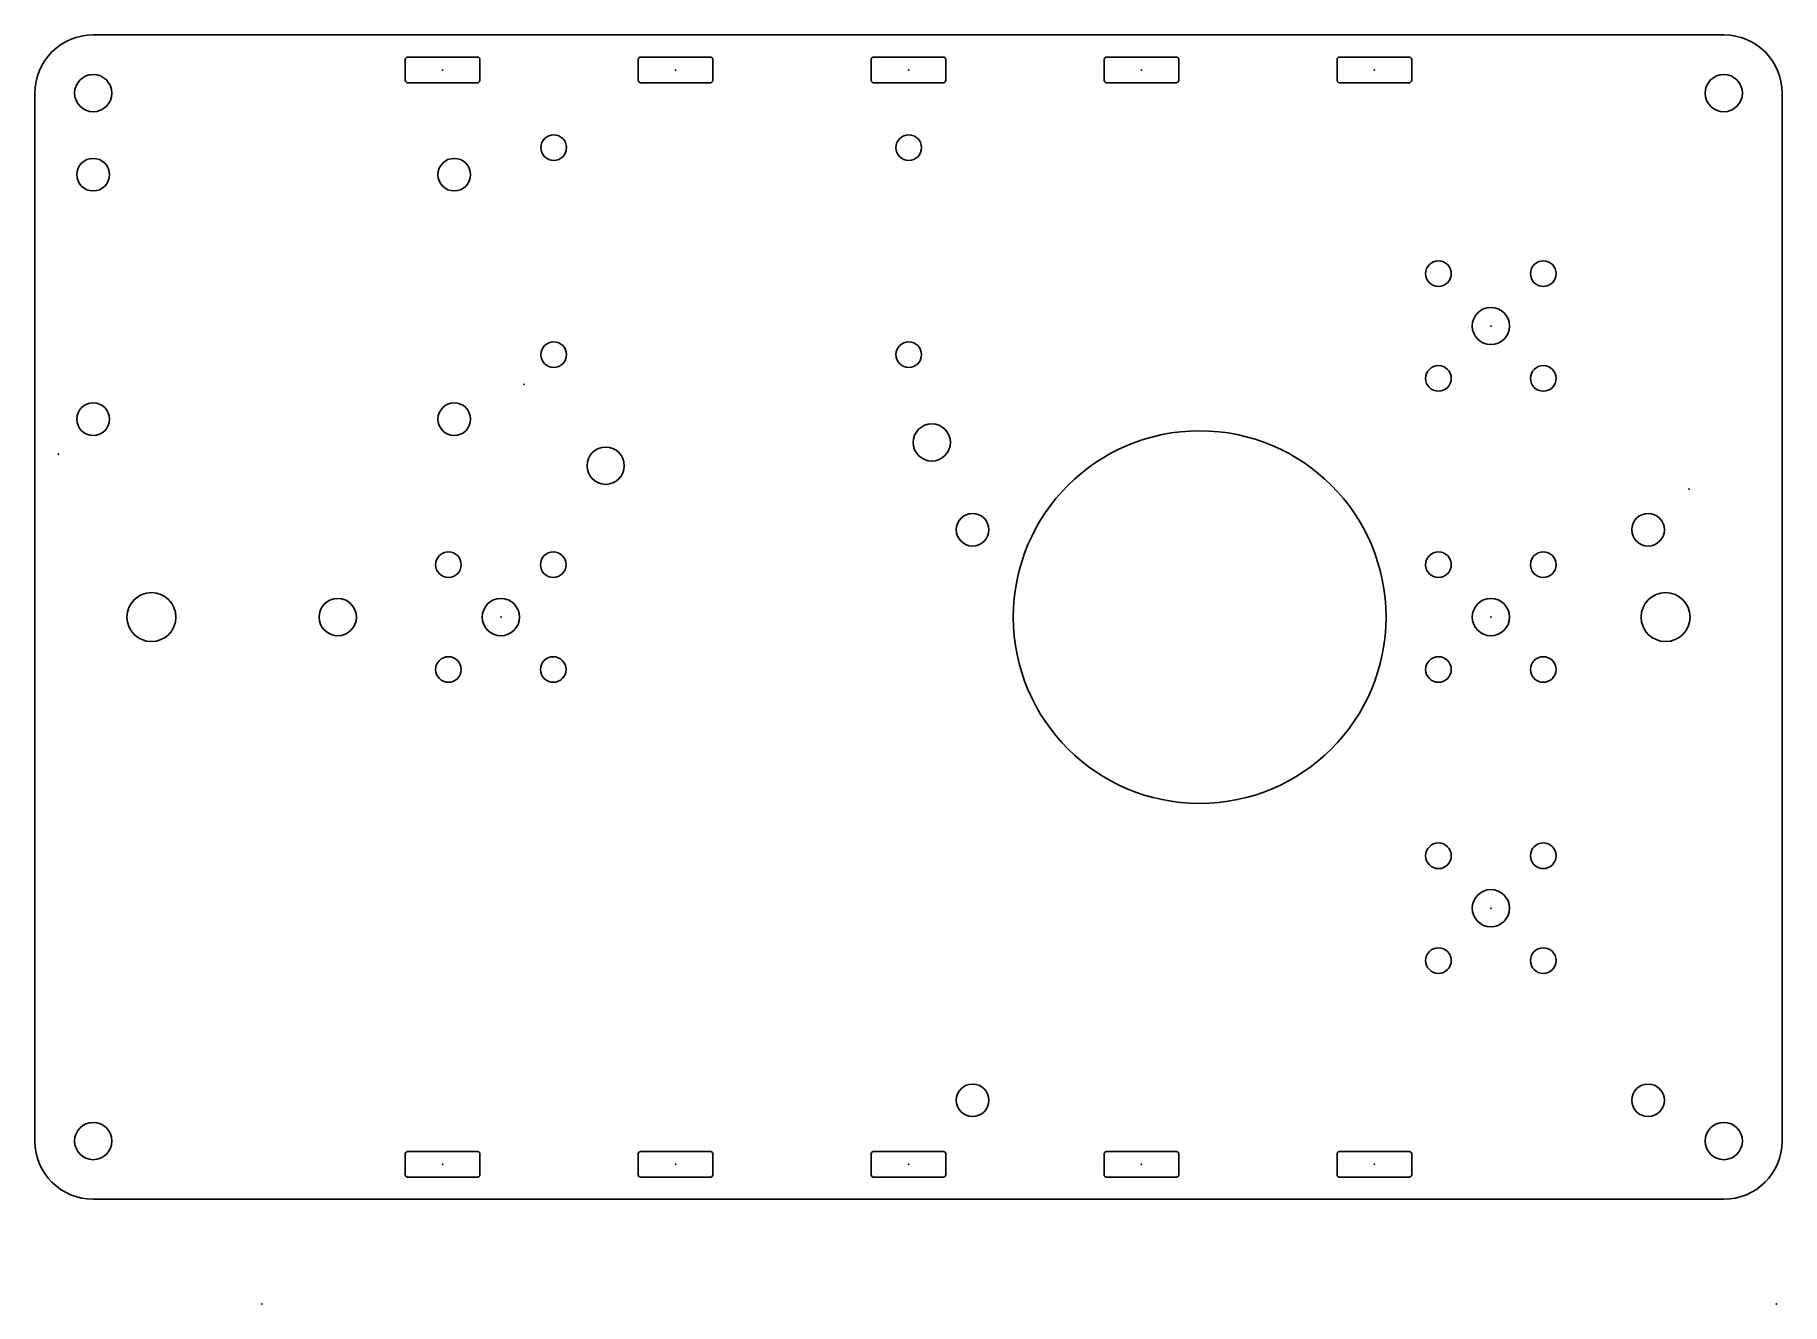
# Model space of a CAD drawing. Extents: x 0 to 150, y -9 to 100.
import ezdxf

# ---------------------------------------------------------------- set-up
doc = ezdxf.new("R2010")
doc.units = 0
doc.layers.add('20', color=7, linetype='CONTINUOUS')
doc.layers.add('23', color=7, linetype='CONTINUOUS')

msp = doc.modelspace()

# ---------------------------------------------------------------- linework, layer by layer
at = {"layer": '20'}
for p, q in [((5, 100), (145, 100)), ((31.8, 96.1), (31.8, 97.9)), ((32, 98.1), (38, 98.1)), ((38.2, 97.9), (38.2, 96.1)), ((51.8, 96.1), (51.8, 97.9)), ((52, 98.1), (58, 98.1)), ((58.2, 97.9), (58.2, 96.1)), ((71.8, 96.1), (71.8, 97.9)), ((72, 98.1), (78, 98.1)), ((78.2, 97.9), (78.2, 96.1)), ((91.8, 96.1), (91.8, 97.9)), ((92, 98.1), (98, 98.1)), ((98.2, 97.9), (98.2, 96.1)), ((111.8, 96.1), (111.8, 97.9)), ((112, 98.1), (118, 98.1)), ((118.2, 97.9), (118.2, 96.1)), ((0, 5), (0, 95)), ((38, 95.9), (32, 95.9)), ((58, 95.9), (52, 95.9)), ((78, 95.9), (72, 95.9)), ((98, 95.9), (92, 95.9)), ((118, 95.9), (112, 95.9)), ((150, 95), (150, 5)), ((31.8, 2.1), (31.8, 3.9)), ((32, 4.1), (38, 4.1)), ((38.2, 3.9), (38.2, 2.1)), ((51.8, 2.1), (51.8, 3.9)), ((52, 4.1), (58, 4.1)), ((58.2, 3.9), (58.2, 2.1)), ((71.8, 2.1), (71.8, 3.9)), ((72, 4.1), (78, 4.1)), ((78.2, 3.9), (78.2, 2.1)), ((91.8, 2.1), (91.8, 3.9)), ((92, 4.1), (98, 4.1)), ((98.2, 3.9), (98.2, 2.1)), ((111.8, 2.1), (111.8, 3.9)), ((112, 4.1), (118, 4.1)), ((118.2, 3.9), (118.2, 2.1)), ((38, 1.9), (32, 1.9)), ((58, 1.9), (52, 1.9)), ((78, 1.9), (72, 1.9)), ((98, 1.9), (92, 1.9)), ((118, 1.9), (112, 1.9)), ((145, 0), (5, 0))]:
    msp.add_line(p, q, dxfattribs=at)
for centre, radius in [((5, 95), 1.6), ((145, 95), 1.6), ((44.54, 90.32), 1.1), ((75.02, 90.32), 1.1), ((5, 88), 1.4), ((36, 88), 1.4), ((120.5, 79.5), 1.1), ((129.5, 79.5), 1.1), ((125, 75), 1.6), ((44.54, 72.54), 1.1), ((75.02, 72.54), 1.1), ((120.5, 70.5), 1.1), ((129.5, 70.5), 1.1), ((5, 67), 1.4), ((36, 67), 1.4), ((77, 65), 1.6), ((100, 50), 16), ((49, 63), 1.6), ((80.5, 57.5), 1.4), ((138.5, 57.5), 1.4), ((35.5, 54.5), 1.1), ((44.5, 54.5), 1.1), ((120.5, 54.5), 1.1), ((129.5, 54.5), 1.1), ((10, 50), 2.1), ((26, 50), 1.6), ((40, 50), 1.6), ((125, 50), 1.6), ((140, 50), 2.1), ((35.5, 45.5), 1.1), ((44.5, 45.5), 1.1), ((120.5, 45.5), 1.1), ((129.5, 45.5), 1.1), ((120.5, 29.5), 1.1), ((129.5, 29.5), 1.1), ((125, 25), 1.6), ((120.5, 20.5), 1.1), ((129.5, 20.5), 1.1), ((80.5, 8.5), 1.4), ((138.5, 8.5), 1.4), ((5, 5), 1.6), ((145, 5), 1.6)]:
    msp.add_circle(centre, radius, dxfattribs=at)
for centre, radius, start, end in [((5, 95), 5, 90, 180), ((145, 95), 5, 0, 90), ((32, 97.9), 0.2, 90, 180), ((38, 97.9), 0.2, 0, 90), ((52, 97.9), 0.2, 90, 180), ((58, 97.9), 0.2, 0, 90), ((72, 97.9), 0.2, 90, 180), ((78, 97.9), 0.2, 0, 90), ((92, 97.9), 0.2, 90, 180), ((98, 97.9), 0.2, 0, 90), ((112, 97.9), 0.2, 90, 180), ((118, 97.9), 0.2, 0, 90), ((32, 96.1), 0.2, 180, 270), ((38, 96.1), 0.2, 270, 0), ((52, 96.1), 0.2, 180, 270), ((58, 96.1), 0.2, 270, 0), ((72, 96.1), 0.2, 180, 270), ((78, 96.1), 0.2, 270, 0), ((92, 96.1), 0.2, 180, 270), ((98, 96.1), 0.2, 270, 0), ((112, 96.1), 0.2, 180, 270), ((118, 96.1), 0.2, 270, 0), ((5, 5), 5, 180, 270), ((145, 5), 5, 270, 0), ((32, 3.9), 0.2, 90, 180), ((38, 3.9), 0.2, 0, 90), ((52, 3.9), 0.2, 90, 180), ((58, 3.9), 0.2, 0, 90), ((72, 3.9), 0.2, 90, 180), ((78, 3.9), 0.2, 0, 90), ((92, 3.9), 0.2, 90, 180), ((98, 3.9), 0.2, 0, 90), ((112, 3.9), 0.2, 90, 180), ((118, 3.9), 0.2, 0, 90), ((32, 2.1), 0.2, 180, 270), ((38, 2.1), 0.2, 270, 0), ((52, 2.1), 0.2, 180, 270), ((58, 2.1), 0.2, 270, 0), ((72, 2.1), 0.2, 180, 270), ((78, 2.1), 0.2, 270, 0), ((92, 2.1), 0.2, 180, 270), ((98, 2.1), 0.2, 270, 0), ((112, 2.1), 0.2, 180, 270), ((118, 2.1), 0.2, 270, 0)]:
    msp.add_arc(centre, radius, start, end, dxfattribs=at)
at = {"layer": '23'}
for p in [(35, 97), (55, 97), (75, 97), (95, 97), (115, 97), (125, 75), (42, 70), (2, 64), (142, 61), (40, 50), (125, 50), (125, 25), (35, 3), (55, 3), (75, 3), (95, 3), (115, 3), (19.5, -9), (149.5, -9)]:
    msp.add_point(p, dxfattribs=at)

doc.saveas('drawing.dxf')
